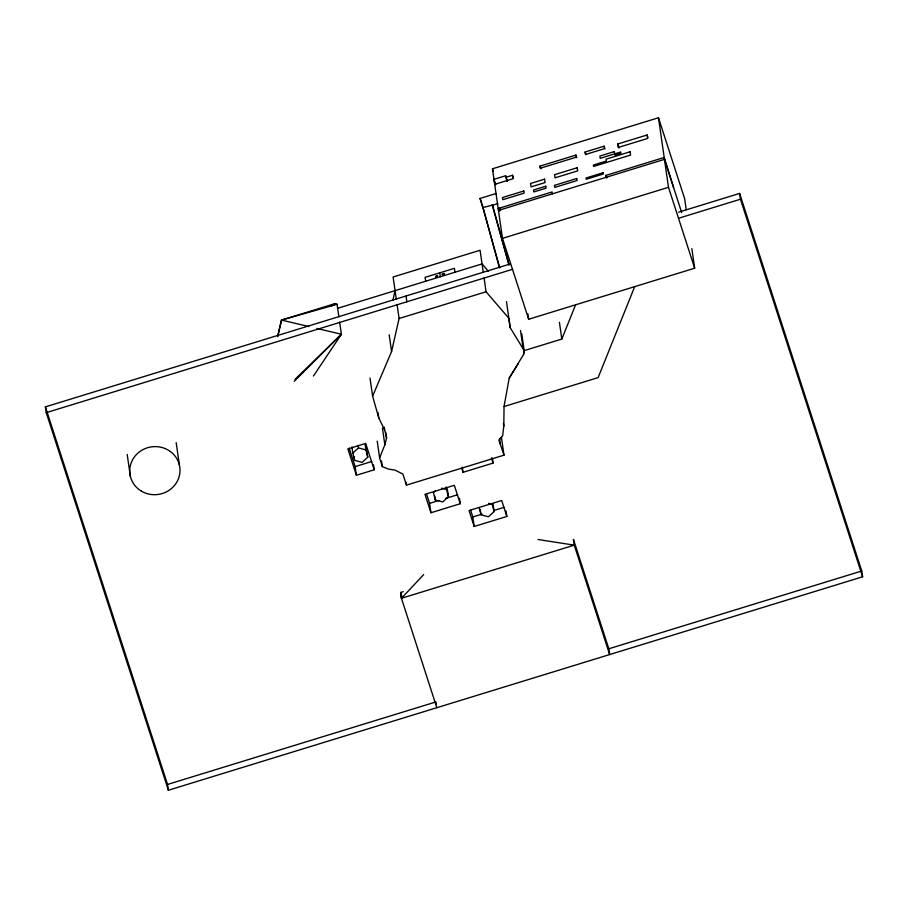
<?xml version="1.0" encoding="UTF-8"?>
<svg xmlns="http://www.w3.org/2000/svg" width="908" height="908" viewBox="0 0 908 908"><rect width="100%" height="100%" fill="white"/><g stroke="black" fill="none" stroke-linecap="round" stroke-linejoin="round"><path stroke-width="1.36" d="M377.206 441.152L379.623 457.882L382.347 466.61L388.556 469.118L394.81 470.06L402.868 474.021L406.466 485.133L503.985 455.158L498.855 440.005L502.623 435.885L503.804 426.113L504.042 406.432L509.218 378.114L523.519 354.574L524.154 350.545L510.126 327.572L506.494 301.592M521.748 333.815L524.166 350.636L523.519 354.574M392.892 300.276L395.082 290.651M379.623 457.882L384.856 444.829L386.57 437.974L384.651 429.927L378.784 418.009L372.62 396.183L391.575 351.51L399.1 318.515L397.091 304.577M277.769 336.232L281.503 320.081L335.109 303.601L337.084 304.271L338.877 316.756M277.655 336.573L281.503 320.081L337.084 304.271M435.704 277.428L436.873 276.554M524.166 350.636L561.825 339.059L575.57 304.861M518.15 363.802L509.218 378.114M313.43 376.026L341.397 334.246L339.649 322.136M333.996 305.145L335.109 303.601L331.443 305.871M499.377 267.678L482.103 204.311M492.374 205.14L482.75 207.614L480.037 198.432L496.199 193.461M436.839 707.707L401.438 598.293L423.65 574.662M294.215 381.315L341.397 334.246L316.892 328.446M295.077 379.328L341.397 334.246M365.481 444.875L367.785 457.144L362.156 462.376L354.665 460.367L352.815 453.149L358.456 447.916L358.093 445.431M435.318 490.978L433.445 492.715L435.295 499.945L442.775 501.942L448.416 496.721L447.281 488.879M492.987 503.702L494.122 511.544L488.481 516.777L481.002 514.768L479.152 507.549M444.421 274.693C437.679 274.784 447.78 272.082 443.354 274.477M442.548 274.693L443.433 274.307M436.714 276.52C440.482 274.329 432.163 277.258 437.202 276.463M437.316 277.224L436.646 277.428M691.851 248.656L694.665 268.201L528.649 319.253L502.476 238.35L492.454 168.797L658.47 117.756L684.643 198.659L686.244 209.714M507.322 180.942L505.631 175.743L493.975 179.33L495.654 184.528M604.104 146.177L604.467 148.662L585.478 154.496L585.115 152.022L604.104 146.177L604.955 148.798M575.944 155.075L576.251 157.186L540.294 168.241L539.988 166.13L575.944 155.075L576.784 157.686M507.118 181.203L505.858 177.31L512.509 175.267L513.372 177.934M647.109 134.986L647.608 138.447L618.212 147.482L617.712 144.02L647.109 134.986L647.971 137.63M494.701 184.358L513.009 178.728L512.509 175.267M492.476 205.242L497.856 203.585M606.272 177.276L605.999 175.369L664.202 157.47L673.6 187.581M498.458 210.418L664.474 159.377L681.692 212.608M502.476 238.35L668.492 187.309L658.47 117.756M337.435 308.368L482.046 263.91L488.436 271.344M678.594 212.188L739.611 193.427L861.76 570.996L862.6 576.796L168.389 790.244L46.24 412.675L45.4 406.875L510.455 263.887M46.24 412.675L512.645 269.267M679.434 217.988L740.451 199.227L739.611 193.427M399.1 318.515L486.064 291.774L508.9 318.311L510.126 327.572M504.054 406.534L598.134 377.603L634.692 286.644M373.506 464.851L374.221 469.799L356.401 475.281L355.153 466.61L371.701 461.525M461.797 468.483L463.035 472.319L493.089 463.08L492.363 457.984M459.482 498.356L460.254 503.724L430.937 512.748L429.586 503.35L438.916 500.478M445.578 498.435L457.575 494.746M506.051 511.011L506.834 516.459L474.192 526.492L472.818 516.958L481.955 514.144M493.702 510.534L504.156 507.322M538.069 539.511L574.253 545.152L609.654 654.566L608.814 648.777L573.413 539.352L574.253 545.152L401.438 598.293L400.598 592.493L403.3 591.664M168.389 790.244L167.549 784.444L435.999 701.907L436.339 704.222M608.814 648.777L861.76 570.996M281.503 320.081L308.731 326.517M358.456 447.916L365.935 449.925L367.785 457.144M441.572 488.164L446.566 489.491L448.416 496.721M488.527 503.316L492.272 504.315L494.122 511.544M480.037 198.432L481.728 203.04M482.75 207.614L483.045 208.136L482.931 207.364M740.451 199.227L862.6 576.796M668.492 187.309L694.665 268.201M617.712 144.02L618.995 147.993M605.999 175.369L606.862 178.059M585.115 152.022L585.966 154.632M539.988 166.13L540.827 168.74M492.454 168.797L493.328 171.499M494.202 180.896L495.462 184.789M500.308 210.713L499.468 208.125L499.74 210.02M499.014 211.11L498.174 208.522L552.087 191.94L552.359 193.847M491.432 457.961L493.089 463.08M506.834 516.459L501.681 500.524L469.039 510.557L474.192 526.492M470.662 510.319L472.818 516.958M460.254 503.724L454.306 485.315L424.978 494.338L430.937 512.748M426.601 494.145L429.586 503.35M374.221 469.799L365.697 443.433L347.877 448.904L356.401 475.281M400.598 592.493L401.915 596.556M349.183 448.155L355.153 466.61M45.4 406.875L167.549 784.444M492.465 205.015L509.184 264.954M483.045 207.909L499.74 267.758M492.181 204.709L508.821 264.83M559.407 322.283L561.825 339.059M527.843 313.669L528.649 319.253M505.631 175.743L505.858 177.31M520.511 330.489L523.121 348.604M483.249 272.264L480.082 250.256L393.107 276.997L396.285 299.004M484.055 277.848L486.064 291.774M503.407 423.332L503.804 426.113M501.375 437.043L503.985 455.158M499.582 438.462L500.387 444.035M454.965 272.23L454.409 268.325L425.092 277.337L425.648 281.253M480.241 509.547L481.002 514.768M439.744 272.831L440.312 276.747M462.297 467.223L463.035 472.319M446.191 486.881L446.566 489.491M406.046 295.985L406.875 301.785M434.728 496.029L435.295 499.945M389.169 334.78L391.575 351.51M406.069 482.352L406.466 485.133M385.775 432.401L386.57 437.974M384.254 427.135L384.651 429.927M382.438 428.099L384.856 444.829M377.978 412.436L378.784 418.009M370.01 378.069L372.62 396.183M381.542 461.037L382.347 466.61M365.22 444.943L365.935 449.925M354.131 456.645L354.483 459.13M351.918 446.929L352.815 453.149M176.175 442.661L179.409 465.089M127.199 454.454L130.332 476.201M400.621 592.549L401.438 598.293M614.307 151.602L599.882 156.04L600.211 158.31L620.766 151.988L620.924 153.157L614.807 155.041L614.307 151.602M577.238 167.719L554.584 174.677L555.038 177.832L577.692 170.863L577.238 167.719M630.118 151.772L606.101 159.161L606.374 161.056L593.401 165.04L593.605 166.448L630.595 155.075L630.118 151.772M544.573 179.171L530.59 183.473L531.078 186.889L545.061 182.587L544.573 179.171M523.803 190.998L502.487 197.558L502.805 199.703L524.109 193.154L523.803 190.998M545.753 186.265L533.563 190.01L533.847 191.94L546.037 188.194L545.753 186.265M576.739 178.524L554.447 185.368L554.743 187.4L577.034 180.544L576.739 178.524M603.139 172.736L586.069 177.991L586.25 179.262L603.321 174.018L603.139 172.736M141.398 491.137A25.174 24.039 -8.2 0 0 179.988 471.343A25.174 24.039 -8.2 0 0 143.214 449.471A25.174 24.039 -8.2 0 0 141.398 491.137"/></g></svg>
